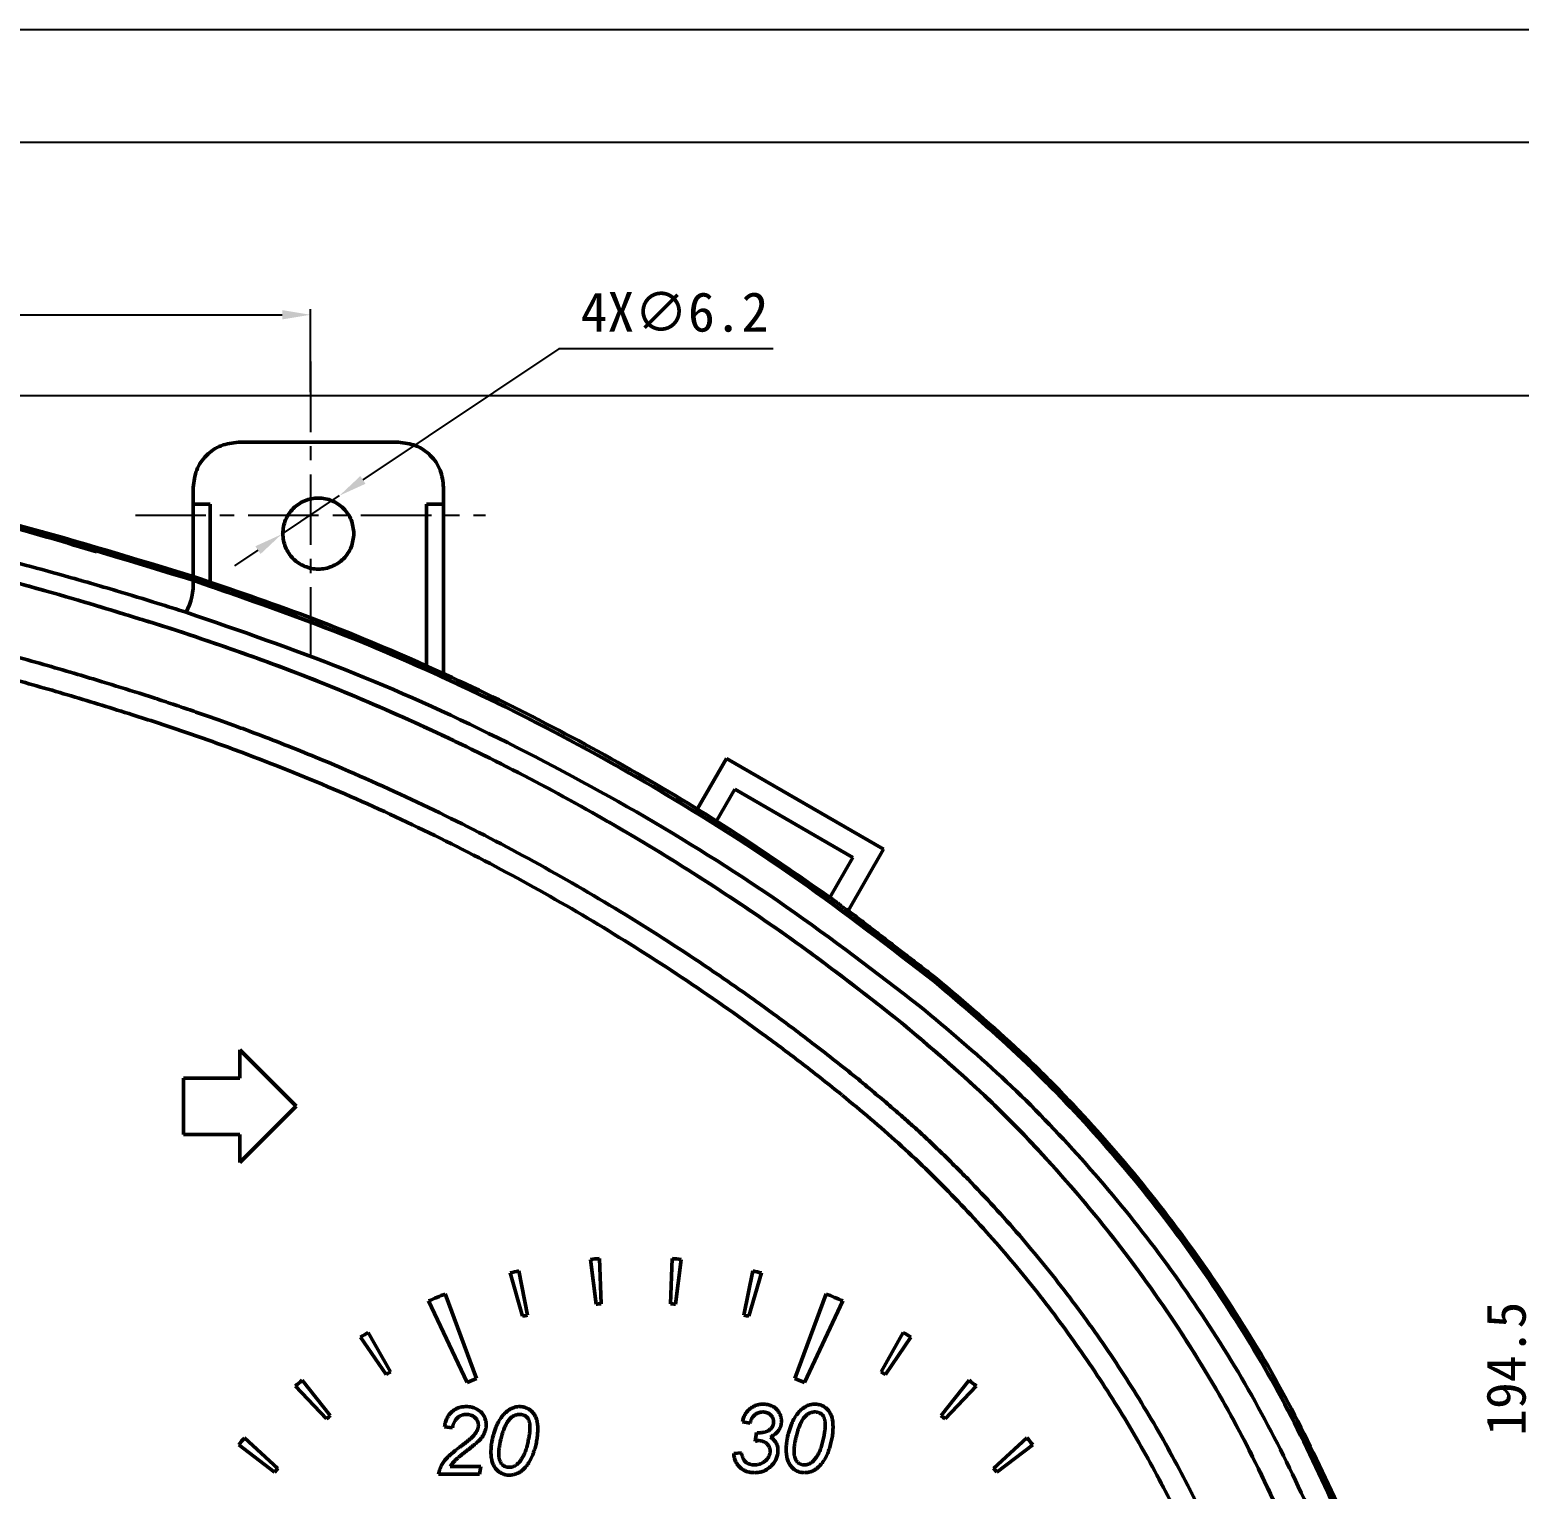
# Model space of a CAD drawing. Extents: x -188 to 653, y 38 to 632.
# Drawn here: x 128.7 to 260.8, y 503 to 632.5 of the extents above; entities that cross this region are included whole.
import ezdxf

# ---------------------------------------------------------------- set-up
doc = ezdxf.new("R2010")
doc.units = 0
doc.header["$LTSCALE"] = 5
doc.linetypes.add('CENTER', pattern=[2, 1.25, -0.25, 0.25, -0.25])
doc.layers.get('Defpoints').update_dxf_attribs({"linetype": 'CONTINUOUS'})
for name, color, linetype in [('1轮廓实线层', 7, 'CONTINUOUS'), ('2细线层', 3, 'CONTINUOUS'), ('3中心线层', 1, 'CENTER')]:
    doc.layers.add(name, color=color, linetype=linetype)
doc.styles.add('PC_TEXTSTYLE', font='SIMKAI.TTF', dxfattribs={"width": 0.8})
doc.dimstyles.new('TH_GBDIM', dxfattribs={"dimtxt": 3.5, "dimasz": 2.5, "dimexe": 2, "dimexo": 0, "dimgap": 1.5, "dimtad": 1, "dimdec": 1, "dimzin": 0, "dimdsep": 46, "dimtxsty": 'PC_TEXTSTYLE', "dimcen": 2.5, "dimadec": 0, "dimazin": 0, "dimtfac": 0.714286, "dimtdec": 4, "dimtmove": 0, "dimatfit": 3, "dimfxl": 0, "dimtolj": 1, "dimtzin": 0, "dimarcsym": 0})

# ---------------------------------------------------------------- blocks, each defined once
blk = doc.blocks.new('*D7')
at = {"layer": '2细线层', "color": 0, "lineweight": -2}
for p, q in [((-58.42, 603.01), (-58.42, 607.67)), ((-55.92, 607.17), (151.08, 607.17)), ((153.58, 600.32), (153.58, 607.67))]:
    blk.add_line(p, q, dxfattribs=at)
at = {"layer": '2细线层', "color": 0, "lineweight": 50}
for points in [[(-55.92, 607.59), (-55.92, 606.76), (-58.42, 607.17)], [(151.08, 607.59), (151.08, 606.76), (153.58, 607.17)]]:
    blk.add_solid(points, dxfattribs=at)
at = {"layer": 'Defpoints', "color": 0, "lineweight": 50}
for p in [(153.58, 607.17), (-58.42, 603.01), (153.58, 600.32)]:
    blk.add_point(p, dxfattribs=at)
at = {"layer": '2细线层', "color": 0, "insert": (47.58, 610.42), "char_height": 3.5, "attachment_point": 5}
blk.add_mtext('\\A1;212', dxfattribs=at)
blk = doc.blocks.new('*D12')
at = {"layer": '2细线层', "color": 0, "lineweight": -2}
for p, q in [((175.63, 604.15), (158.24, 592.52)), ((194.63, 604.15), (175.63, 604.15)), ((151.01, 587.69), (156.16, 591.13)), ((148.93, 586.3), (146.85, 584.91))]:
    blk.add_line(p, q, dxfattribs=at)
at = {"layer": '2细线层', "color": 0, "lineweight": 50}
for points in [[(158.01, 592.87), (158.47, 592.18), (156.16, 591.13)], [(148.7, 586.64), (149.16, 585.95), (151.01, 587.69)]]:
    blk.add_solid(points, dxfattribs=at)
at = {"layer": 'Defpoints', "color": 0, "lineweight": 50}
for p in [(156.16, 591.13), (151.01, 587.69)]:
    blk.add_point(p, dxfattribs=at)
at = {"layer": '2细线层', "color": 0, "insert": (185.88, 607.4), "char_height": 3.5, "attachment_point": 5}
blk.add_mtext('\\A1;4X∅6.2', dxfattribs=at)
blk = doc.blocks.new('*D14')
at = {"layer": '2细线层', "color": 0, "lineweight": -2}
for p, q in [((47.58, 600.01), (263.41, 600.01)), ((262.91, 597.51), (262.91, 408.01)), ((197.58, 405.51), (263.41, 405.51))]:
    blk.add_line(p, q, dxfattribs=at)
at = {"layer": '2细线层', "color": 0, "lineweight": 50}
for points in [[(262.5, 597.51), (263.33, 597.51), (262.91, 600.01)], [(262.5, 408.01), (263.33, 408.01), (262.91, 405.51)]]:
    blk.add_solid(points, dxfattribs=at)
at = {"layer": 'Defpoints', "color": 0, "lineweight": 50}
for p in [(47.58, 600.01), (197.58, 405.51), (262.91, 405.51)]:
    blk.add_point(p, dxfattribs=at)
at = {"layer": '2细线层', "color": 0, "insert": (259.66, 513.68), "char_height": 3.5, "attachment_point": 5, "rotation": 90}
blk.add_mtext('\\A1;194.5', dxfattribs=at)

msp = doc.modelspace()

# ---------------------------------------------------------------- linework, layer by layer
at = {"layer": '1轮廓实线层', "ltscale": 5}
msp.add_line((642.852, 622.453), (-163.148, 622.453), dxfattribs=at)
at = {"layer": '1轮廓实线层', "lineweight": 50}
for p, q in [((147.189, 595.865), (161.389, 595.865)), ((143.189, 590.365), (143.189, 591.865)), ((165.389, 591.865), (165.389, 590.365)), ((144.689, 590.365), (143.189, 590.365)), ((143.189, 583.948), (143.189, 590.365)), ((144.689, 583.425), (144.689, 590.365)), ((163.889, 590.365), (163.889, 575.991)), ((165.389, 590.365), (163.889, 590.365)), ((165.389, 590.365), (165.389, 575.281)), ((143.174, 583.621), (143.275, 583.923)), ((141.737, 579.166), (141.737, 579.166)), ((138.414, 573.595), (139.785, 573.156)), ((139.166, 571.254), (137.812, 571.688)), ((187.86, 563.267), (190.486, 567.814)), ((190.486, 567.814), (204.429, 559.764)), ((191.218, 565.082), (189.571, 562.23)), ((201.697, 559.032), (191.218, 565.082)), ((199.652, 555.491), (201.697, 559.032)), ((204.429, 559.764), (201.268, 554.29)), ((199.653, 555.492), (199.652, 555.491)), ((201.282, 554.314), (201.268, 554.29)), ((205.993, 544.387), (205.993, 544.387)), ((152.331, 536.959), (147.331, 541.96)), ((147.331, 541.96), (147.331, 539.46)), ((147.331, 539.46), (142.331, 539.46)), ((142.331, 539.46), (142.331, 534.46)), ((147.331, 531.96), (152.331, 536.959)), ((142.331, 534.46), (147.331, 534.46)), ((147.331, 534.46), (147.331, 531.96)), ((178.423, 523.383), (178.914, 519.41)), ((179.364, 519.446), (179.221, 523.446)), ((185.658, 523.446), (185.514, 519.446)), ((185.964, 519.41), (186.455, 523.383)), ((171.29, 522.176), (172.403, 518.331)), ((172.841, 518.438), (172.067, 522.365)), ((192.811, 522.365), (192.037, 518.438)), ((192.475, 518.331), (193.589, 522.176)), ((167.484, 512.458), (164.07, 519.696)), ((165.546, 520.315), (168.316, 512.807)), ((196.563, 512.807), (199.333, 520.315)), ((200.808, 519.696), (197.394, 512.458)), ((158.717, 516.904), (160.679, 513.415)), ((204.2, 513.415), (206.161, 516.904)), ((160.296, 513.177), (158.037, 516.481)), ((206.841, 516.481), (204.582, 513.177)), ((152.856, 512.662), (155.345, 509.527)), ((209.533, 509.527), (212.022, 512.662)), ((155.005, 509.231), (152.252, 512.137)), ((212.626, 512.137), (209.874, 509.231)), ((192.592, 508.848), (191.9, 508.98)), ((147.74, 507.546), (150.694, 504.844)), ((166.172, 508.43), (165.48, 508.534)), ((193.035, 507.229), (193.161, 508.013)), ((214.185, 504.844), (217.138, 507.546)), ((150.404, 504.499), (147.226, 506.933)), ((191.131, 506.152), (191.823, 506.229)), ((217.652, 506.933), (214.474, 504.499)), ((165.991, 505.012), (168.711, 505.012)), ((168.711, 505.012), (168.565, 504.32)), ((168.565, 504.32), (164.941, 504.32))]:
    msp.add_line(p, q, dxfattribs=at)
for centre, radius, start, end in [((137.891, 583.278), 5.294, 331.87404, 3.71298), ((182.439, 477.96), 45.6, 94.0474, 95.0526), ((182.439, 477.96), 45.6, 84.9474, 85.9526), ((182.439, 477.96), 45.6, 103.1474, 104.1526), ((182.439, 477.96), 45.6, 75.8474, 76.8526), ((182.439, 477.96), 45.6, 111.74476, 113.75524), ((182.439, 477.96), 41.6, 94.23955, 94.86045), ((182.439, 477.96), 41.6, 85.13955, 85.76045), ((182.439, 477.96), 45.6, 66.24476, 68.25524), ((182.439, 477.96), 41.6, 103.33955, 103.96045), ((182.439, 477.96), 41.6, 76.03955, 76.66045), ((182.439, 477.96), 45.6, 121.3474, 122.3526), ((182.439, 477.96), 45.6, 57.6474, 58.6526), ((182.439, 477.96), 45.6, 130.4474, 131.4526), ((182.439, 477.96), 41.6, 121.53955, 122.16045), ((182.439, 477.96), 37.6, 112.06289, 113.43711), ((182.439, 477.96), 37.6, 66.56289, 67.93711), ((182.439, 477.96), 41.6, 57.83955, 58.46045), ((182.439, 477.96), 45.6, 48.5474, 49.5526), ((182.439, 477.96), 41.6, 130.63955, 131.26045), ((182.439, 477.96), 41.6, 48.73955, 49.36045), ((182.439, 477.96), 45.6, 139.5474, 140.5526), ((182.439, 477.96), 45.6, 39.4474, 40.4526), ((182.439, 477.96), 41.6, 139.73955, 140.36045), ((182.439, 477.96), 41.6, 39.63955, 40.26045)]:
    msp.add_arc(centre, radius, start, end, dxfattribs=at)
for points, knots in [([(-46.396, 583.924), (-41.289, 585.487), (-31.166, 588.584), (-15.642, 592.278), (-0.008, 595.183), (15.86, 597.302), (31.893, 598.547), (48.115, 599.026), (64.373, 598.584), (80.513, 597.359), (96.545, 595.24), (112.343, 592.319), (127.978, 588.603), (138.152, 585.49), (143.275, 583.923)], [0, 0, 0, 0, 0.0838072, 0.1661367, 0.2489902, 0.3312671, 0.4143816, 0.4983057, 0.5822928, 0.665941, 0.7492461, 0.8330356, 0.9159389, 1, 1, 1, 1]), ([(-46.295, 583.622), (-41.203, 585.183), (-31.06, 588.292), (-15.485, 591.969), (0.273, 594.895), (16.24, 596.983), (32.301, 598.239), (48.446, 598.652), (64.594, 598.238), (80.655, 596.981), (96.623, 594.892), (112.377, 591.965), (127.947, 588.289), (138.084, 585.181), (143.173, 583.621)], [0, 0, 0, 0, 0.08370076, 0.16672391, 0.25002064, 0.33336326, 0.41669613, 0.50004505, 0.5833674, 0.66674391, 0.75006508, 0.8333642, 0.91635023, 1, 1, 1, 1]), ([(141.706, 584.091), (140.622, 584.432), (137.966, 585.266), (134.255, 586.365), (130.572, 587.406), (127.431, 588.257), (124.12, 589.117), (120.708, 589.961), (117.21, 590.783), (114.312, 591.429), (111.924, 591.941), (109.978, 592.344), (108.334, 592.674), (106.97, 592.94), (105.733, 593.178), (104.053, 593.492), (102.108, 593.843), (99.995, 594.209), (98.099, 594.525), (96.331, 594.808), (94.64, 595.07), (92.701, 595.358), (90.174, 595.716), (87.53, 596.065), (85.041, 596.371), (82.779, 596.633), (80.168, 596.917), (77.397, 597.191), (74.939, 597.411), (73.168, 597.558), (71.57, 597.682), (69.71, 597.818), (67.239, 597.981), (64.546, 598.134), (61.879, 598.261), (59.382, 598.359), (57.282, 598.425), (55.532, 598.469), (54.203, 598.497), (52.866, 598.519), (51.51, 598.535), (50.142, 598.546), (48.471, 598.551), (46.217, 598.545), (43.097, 598.51), (39.465, 598.428), (35.741, 598.296), (32.417, 598.139), (29.546, 597.975), (27.217, 597.822), (25.344, 597.685), (23.579, 597.548), (21.448, 597.37), (18.932, 597.138), (16.424, 596.885), (14.347, 596.66), (12.525, 596.452), (10.562, 596.216), (8.19, 595.915), (5.536, 595.554), (3.062, 595.195), (0.819, 594.852), (-1.49, 594.483), (-4.628, 593.955), (-7.915, 593.361), (-11.486, 592.673), (-14.674, 592.024), (-17.98, 591.312), (-21.203, 590.582), (-24.311, 589.844), (-27.172, 589.132), (-29.743, 588.469), (-31.97, 587.875), (-34.247, 587.25), (-36.845, 586.516), (-39.689, 585.681), (-42.482, 584.832), (-44.099, 584.322), (-44.828, 584.092)], [0, 0, 0, 0, 0.0181515, 0.0444708, 0.0617385, 0.0791642, 0.0963005, 0.1161789, 0.1350623, 0.15339, 0.1633099, 0.1738158, 0.1849076, 0.1898846, 0.1958358, 0.2048588, 0.2169529, 0.227138, 0.238778, 0.2473684, 0.25544, 0.2658194, 0.2783443, 0.2957571, 0.3079351, 0.3179444, 0.3316958, 0.3493845, 0.361892, 0.3706411, 0.3774302, 0.387174, 0.4000595, 0.4164721, 0.4296847, 0.4421264, 0.4558215, 0.4627872, 0.4696956, 0.4767406, 0.4838559, 0.49104, 0.4982917, 0.5101603, 0.5265406, 0.5474244, 0.5673687, 0.5852308, 0.5998451, 0.6126835, 0.6220311, 0.6294692, 0.6406186, 0.6557752, 0.6693335, 0.6804077, 0.6887457, 0.6982779, 0.7116281, 0.7264948, 0.7405748, 0.7511316, 0.7623609, 0.7775403, 0.801473, 0.8152312, 0.8351632, 0.8530467, 0.8688864, 0.8876321, 0.9038118, 0.9157795, 0.929887, 0.9405039, 0.9534108, 0.9729096, 0.9877946, 1, 1, 1, 1]), ([(-45.682, 580.783), (-44.431, 581.178), (-41.433, 582.124), (-37.181, 583.378), (-32.885, 584.58), (-29.038, 585.605), (-25.067, 586.608), (-21.258, 587.52), (-17.948, 588.267), (-15.03, 588.894), (-12.101, 589.496), (-8.723, 590.154), (-5.263, 590.784), (-2.098, 591.323), (0.614, 591.759), (3.318, 592.172), (6.021, 592.56), (8.717, 592.921), (10.972, 593.203), (12.794, 593.417), (14.078, 593.561), (15.246, 593.687), (16.759, 593.843), (19.036, 594.065), (21.527, 594.285), (23.874, 594.474), (25.924, 594.629), (28.286, 594.789), (30.941, 594.945), (33.314, 595.062), (35.58, 595.159), (37.894, 595.245), (40.617, 595.323), (43.304, 595.376), (45.987, 595.408), (49.214, 595.419), (53.051, 595.39), (57.375, 595.298), (61.502, 595.154), (65.938, 594.947), (70.098, 594.698), (74.691, 594.344), (78.484, 594.007), (81.799, 593.67), (84.559, 593.363), (87.552, 593.001), (90.589, 592.597), (93.238, 592.217), (95.6, 591.862), (98.395, 591.419), (101.937, 590.821), (105.728, 590.13), (109.268, 589.437), (112.354, 588.799), (115.416, 588.135), (118.844, 587.352), (121.918, 586.609), (124.938, 585.85), (128.014, 585.05), (131.991, 583.965), (136.08, 582.785), (139.671, 581.698), (141.722, 581.048), (142.56, 580.782)], [0, 0, 0, 0, 0.0207569, 0.0497439, 0.0700849, 0.091209, 0.1125444, 0.1346407, 0.1528589, 0.1659061, 0.1815619, 0.1998334, 0.219943, 0.2367282, 0.250153, 0.2629769, 0.2795467, 0.2928849, 0.3055242, 0.3150862, 0.3215822, 0.3257136, 0.3334576, 0.3453706, 0.3614875, 0.3725401, 0.3821912, 0.3936159, 0.40953, 0.4237097, 0.4307105, 0.4449136, 0.4598512, 0.4732044, 0.4868405, 0.5017055, 0.5235389, 0.546711, 0.5691657, 0.5879634, 0.6160174, 0.6342492, 0.6599682, 0.6755461, 0.6863434, 0.7034024, 0.7226768, 0.7342675, 0.7452859, 0.7600658, 0.7785945, 0.8015867, 0.8205096, 0.8352196, 0.8510959, 0.8697738, 0.8905438, 0.900873, 0.9188419, 0.9406628, 0.9659475, 0.9860848, 1, 1, 1, 1]), ([(141.737, 579.166), (138.254, 580.252), (131.289, 582.423), (120.645, 585.215), (109.861, 587.658), (98.871, 589.72), (87.704, 591.391), (76.368, 592.655), (64.957, 593.494), (53.215, 593.912), (41.204, 593.868), (28.907, 593.326), (16.629, 592.284), (4.267, 590.725), (-8.109, 588.645), (-20.493, 586.02), (-32.773, 582.913), (-40.83, 580.416), (-44.858, 579.167)], [0, 0, 0, 0, 0.0581906, 0.1163787, 0.1749454, 0.2335114, 0.2933069, 0.3531088, 0.4133457, 0.4735815, 0.5379425, 0.6022902, 0.6672189, 0.7321501, 0.7988061, 0.8654671, 0.9327317, 1, 1, 1, 1]), ([(-44.858, 579.167), (-41.387, 580.249), (-34.446, 582.414), (-23.837, 585.199), (-13.09, 587.635), (-2.138, 589.695), (8.99, 591.367), (20.286, 592.634), (31.657, 593.479), (42.968, 593.893), (54.158, 593.885), (65.239, 593.474), (76.308, 592.657), (87.436, 591.425), (98.58, 589.769), (109.733, 587.687), (120.799, 585.182), (131.492, 582.365), (138.413, 580.204), (141.737, 579.166)], [0, 0, 0, 0, 0.0579994, 0.1159966, 0.1743695, 0.232742, 0.2923321, 0.3519283, 0.4119546, 0.471978, 0.5299853, 0.5879851, 0.6464185, 0.7048586, 0.7645325, 0.8242075, 0.8843284, 0.9444493, 1, 1, 1, 1]), ([(134.6, 586.147), (131.933, 586.951), (126.103, 588.711), (120.12, 590.032), (116.875, 590.749)], [0, 0, 0, 0, 0.4575583, 1, 1, 1, 1]), ([(-41.505, 573.606), (-40.404, 573.947), (-38.582, 574.512), (-35.861, 575.341), (-33.305, 576.083), (-29.611, 577.116), (-24.992, 578.34), (-17.611, 580.152), (-8.317, 582.142), (2.181, 583.974), (11.986, 585.34), (21.049, 586.314), (30.165, 587.008), (39.335, 587.424), (53.095, 587.627), (71.368, 586.938), (89.016, 584.895), (101.495, 582.794), (108.964, 581.343), (115.739, 579.844), (121.892, 578.334), (126.519, 577.107), (130.217, 576.072), (132.771, 575.33), (135.491, 574.502), (137.312, 573.937), (138.415, 573.596)], [0, 0, 0, 0, 0.01891181, 0.03131742, 0.0466836, 0.06260198, 0.09428082, 0.12511863, 0.18734682, 0.25025063, 0.29999024, 0.34983574, 0.39983527, 0.45003653, 0.50048667, 0.62569638, 0.74987996, 0.79178591, 0.83340367, 0.8747605, 0.90566877, 0.93740379, 0.95332485, 0.96870357, 0.98105895, 1, 1, 1, 1]), ([(137.812, 571.688), (135.999, 572.252), (134.186, 572.816), (130.549, 573.899), (128.726, 574.417), (123.243, 575.923), (119.574, 576.863), (108.515, 579.462), (101.075, 580.901), (91.696, 582.357), (89.816, 582.631), (86.054, 583.141), (84.172, 583.377), (78.521, 584.024), (74.75, 584.379), (67.198, 584.946), (63.418, 585.156), (55.849, 585.441), (52.061, 585.516), (44.474, 585.511), (40.672, 585.432), (33.099, 585.139), (29.323, 584.924), (21.796, 584.35), (18.044, 583.993), (10.565, 583.128), (6.838, 582.616), (-4.308, 580.879), (-11.694, 579.45), (-22.7, 576.863), (-26.356, 575.926), (-31.825, 574.424), (-33.645, 573.907), (-37.277, 572.826), (-39.09, 572.262), (-40.902, 571.698)], [0, 0, 0, 0, 0.03125, 0.03125, 0.0625, 0.0625, 0.125, 0.125, 0.25, 0.25, 0.28125, 0.28125, 0.3125, 0.3125, 0.375, 0.375, 0.4375, 0.4375, 0.5, 0.5, 0.5625, 0.5625, 0.625, 0.625, 0.6875, 0.6875, 0.75, 0.75, 0.875, 0.875, 0.9375, 0.9375, 0.96875, 0.96875, 1, 1, 1, 1]), ([(143.174, 583.621), (142.929, 583.7), (142.44, 583.858), (141.951, 584.013), (141.706, 584.091)], [0, 0, 0, 0, 0.500104, 1, 1, 1, 1]), ([(143.173, 583.621), (147.155, 582.257), (155.131, 579.522), (166.683, 574.523), (177.89, 568.901), (188.679, 562.605), (199.091, 555.716), (205.66, 550.601), (208.942, 548.044)], [0, 0, 0, 0, 0.1665588, 0.3336817, 0.5004121, 0.6668843, 0.8335344, 1, 1, 1, 1]), ([(208.929, 548.027), (204.972, 551.088), (197.059, 557.209), (184.389, 565.257), (171.195, 572.408), (157.478, 578.657), (147.943, 581.966), (143.174, 583.621)], [0, 0, 0, 0, 0.2001519, 0.4002741, 0.6003955, 0.8001102, 1, 1, 1, 1]), ([(143.275, 583.923), (146.625, 582.784), (153.358, 580.496), (163.16, 576.43), (172.731, 571.909), (181.999, 566.915), (191.013, 561.49), (196.772, 557.492), (199.653, 555.492)], [0, 0, 0, 0, 0.1662046, 0.3339853, 0.5003799, 0.6669225, 0.8333905, 1, 1, 1, 1]), ([(142.56, 580.782), (147.283, 579.16), (156.727, 575.915), (170.312, 569.775), (183.378, 562.75), (195.922, 554.842), (203.758, 548.825), (207.676, 545.816)], [0, 0, 0, 0, 0.2000284, 0.3999052, 0.6000499, 0.8000399, 1, 1, 1, 1]), ([(205.993, 544.387), (203.642, 546.236), (198.939, 549.935), (190.304, 555.97), (180.029, 562.364), (169.227, 568.093), (159.398, 572.595), (150.695, 576.133), (144.725, 578.154), (141.737, 579.166)], [0, 0, 0, 0, 0.122479, 0.2449582, 0.4315372, 0.6181103, 0.7447284, 0.8722115, 1, 1, 1, 1]), ([(141.737, 579.166), (144.599, 578.199), (150.323, 576.265), (158.725, 572.879), (166.978, 569.144), (175.122, 564.994), (183.123, 560.45), (190.98, 555.483), (198.639, 550.165), (203.542, 546.313), (205.993, 544.387)], [0, 0, 0, 0, 0.1223523, 0.2447061, 0.368127, 0.4915492, 0.6181385, 0.7447285, 0.8723644, 1, 1, 1, 1]), ([(139.785, 573.157), (140.313, 572.982), (141.345, 572.64), (142.854, 572.129), (144.29, 571.635), (145.653, 571.155), (146.942, 570.691), (148.704, 570.041), (150.953, 569.179), (153.704, 568.076), (158.27, 566.16), (164.565, 563.293), (172.469, 559.254), (180.176, 554.851), (186.425, 550.898), (191.331, 547.554), (194.881, 545.01), (198.44, 542.33), (200.764, 540.489), (201.987, 539.52)], [0, 0, 0, 0, 0.0234551, 0.045863, 0.0672247, 0.0875407, 0.1068122, 0.1250401, 0.1667567, 0.2084358, 0.2500878, 0.3756475, 0.5001554, 0.6244538, 0.7499506, 0.8120303, 0.8749244, 0.9341803, 1, 1, 1, 1]), ([(200.723, 537.971), (200.15, 538.43), (199.577, 538.888), (198.426, 539.798), (197.847, 540.249), (196.103, 541.591), (194.931, 542.473), (191.385, 545.076), (188.981, 546.758), (184.093, 550.01), (181.611, 551.58), (176.584, 554.602), (174.036, 556.056), (168.873, 558.846), (166.257, 560.184), (160.979, 562.734), (158.314, 563.947), (152.932, 566.247), (150.214, 567.333), (146.101, 568.875), (144.724, 569.374), (141.953, 570.333), (140.559, 570.794), (139.166, 571.254)], [0, 0, 0, 0, 0.03125, 0.03125, 0.0625, 0.0625, 0.125, 0.125, 0.25, 0.25, 0.375, 0.375, 0.5, 0.5, 0.625, 0.625, 0.75, 0.75, 0.875, 0.875, 0.9375, 0.9375, 1, 1, 1, 1]), ([(244.341, 501.611), (242.945, 504.61), (240.155, 510.605), (235.093, 519.093), (229.443, 527.149), (223.175, 534.681), (216.383, 541.718), (211.415, 545.923), (208.929, 548.027)], [0, 0, 0, 0, 0.1669032, 0.3337319, 0.5006249, 0.6672199, 0.8334866, 1, 1, 1, 1]), ([(208.942, 548.044), (211.434, 545.936), (216.417, 541.721), (223.229, 534.662), (229.508, 527.118), (235.155, 519.062), (240.203, 510.594), (242.987, 504.616), (244.378, 501.627)], [0, 0, 0, 0, 0.1668785, 0.3337271, 0.5008149, 0.6674036, 0.8337002, 1, 1, 1, 1]), ([(223.131, 534.591), (223.117, 534.607), (221.027, 537.126), (216.356, 541.709), (211.417, 545.93), (208.943, 548.044)], [0, 0, 0, 0, 0.0032741, 0.5007471, 1, 1, 1, 1]), ([(209.135, 548.276), (211.633, 546.162), (216.627, 541.934), (223.455, 534.858), (229.748, 527.292), (235.404, 519.222), (240.462, 510.736), (243.249, 504.745), (244.646, 501.742)], [0, 0, 0, 0, 0.16685303, 0.33370951, 0.50081571, 0.66747621, 0.8333113, 1, 1, 1, 1]), ([(207.676, 545.816), (210.121, 543.762), (215.005, 539.658), (221.683, 532.787), (227.847, 525.431), (233.402, 517.564), (238.38, 509.274), (241.129, 503.416), (242.502, 500.488)], [0, 0, 0, 0, 0.16674998, 0.33315407, 0.49975709, 0.66659761, 0.83333438, 1, 1, 1, 1]), ([(205.993, 544.387), (208.491, 542.268), (213.504, 538.016), (220.377, 530.811), (226.746, 522.993), (232.1, 515.076), (236.567, 507.309), (238.898, 502.266), (240.066, 499.737)], [0, 0, 0, 0, 0.1741088, 0.3493704, 0.5283058, 0.7085494, 0.8539028, 1, 1, 1, 1]), ([(240.066, 499.738), (238.664, 502.741), (235.85, 508.769), (230.666, 517.351), (224.775, 525.571), (218.563, 532.785), (212.294, 539.084), (208.097, 542.616), (205.993, 544.387)], [0, 0, 0, 0, 0.1738467, 0.3489845, 0.5280581, 0.7084457, 0.853888, 1, 1, 1, 1]), ([(201.988, 539.521), (202.518, 539.079), (203.512, 538.251), (204.892, 537.08), (206.065, 536.069), (207.175, 535.083), (208.293, 534.05), (209.494, 532.906), (210.706, 531.713), (213.089, 529.299), (216.51, 525.569), (220.737, 520.366), (224.642, 514.915), (227.624, 510.19), (229.848, 506.294), (231.391, 503.389), (232.874, 500.37), (233.798, 498.329), (234.288, 497.246)], [0, 0, 0, 0, 0.0385563, 0.0722492, 0.1010813, 0.1250562, 0.1551939, 0.1860811, 0.2177258, 0.2501357, 0.3755673, 0.5002596, 0.6243195, 0.7499133, 0.8121563, 0.8748671, 0.9336142, 1, 1, 1, 1]), ([(232.453, 496.449), (232.004, 497.455), (231.555, 498.46), (230.613, 500.449), (230.125, 501.434), (228.623, 504.37), (227.563, 506.296), (225.327, 510.088), (224.151, 511.954), (221.694, 515.602), (220.412, 517.387), (217.741, 520.882), (216.35, 522.595), (213.474, 525.923), (211.989, 527.539), (208.93, 530.681), (207.36, 532.211), (204.115, 535.149), (202.433, 536.549), (200.751, 537.948)], [0, 0, 0, 0, 0.0625, 0.0625, 0.125, 0.125, 0.25, 0.25, 0.375, 0.375, 0.5, 0.5, 0.625, 0.625, 0.75, 0.75, 0.875, 0.875, 0.99932544, 0.99932544, 0.99932544, 0.99932544]), ([(165.48, 508.534), (165.49, 508.601), (165.51, 508.734), (165.556, 508.925), (165.615, 509.106), (165.687, 509.275), (165.772, 509.434), (165.869, 509.582), (165.98, 509.718), (166.102, 509.843), (166.236, 509.955), (166.378, 510.053), (166.529, 510.136), (166.687, 510.204), (166.853, 510.256), (167.027, 510.293), (167.209, 510.316), (167.333, 510.319), (167.396, 510.32)], [0, 0, 0, 0, 0.0708343, 0.138824, 0.2040573, 0.2677872, 0.32956, 0.3908111, 0.4514136, 0.5119974, 0.5722234, 0.6317488, 0.6911302, 0.7503819, 0.8101002, 0.8713612, 0.9346567, 1, 1, 1, 1]), ([(167.396, 510.32), (167.48, 510.318), (167.646, 510.313), (167.887, 510.271), (168.117, 510.203), (168.332, 510.109), (168.529, 509.991), (168.703, 509.85), (168.849, 509.686), (168.965, 509.502), (169.058, 509.307), (169.123, 509.105), (169.164, 508.901), (169.17, 508.764), (169.172, 508.695)], [0, 0, 0, 0, 0.093775, 0.1842419, 0.2721456, 0.3598047, 0.4452303, 0.5269961, 0.6075429, 0.6885672, 0.7689571, 0.8468007, 0.9235873, 1, 1, 1, 1]), ([(169.595, 506.297), (169.598, 506.423), (169.604, 506.678), (169.648, 507.061), (169.718, 507.447), (169.802, 507.766), (169.878, 508.018), (169.939, 508.198), (169.998, 508.37), (170.062, 508.53), (170.126, 508.681), (170.191, 508.822), (170.259, 508.954), (170.349, 509.113), (170.465, 509.294), (170.607, 509.491), (170.754, 509.661), (170.903, 509.807), (171.052, 509.931), (171.2, 510.037), (171.346, 510.126), (171.493, 510.198), (171.644, 510.253), (171.802, 510.291), (171.967, 510.317), (172.08, 510.319), (172.137, 510.32)], [0, 0, 0, 0, 0.0727959, 0.1466753, 0.2218187, 0.2988325, 0.3369662, 0.3734795, 0.4082451, 0.4415224, 0.4728763, 0.5029407, 0.5312399, 0.5580218, 0.6083758, 0.6549815, 0.6980394, 0.7377225, 0.7749482, 0.8098738, 0.8425078, 0.8735952, 0.9040579, 0.934975, 0.9669479, 1, 1, 1, 1]), ([(172.137, 510.32), (172.193, 510.318), (172.304, 510.315), (172.467, 510.292), (172.622, 510.251), (172.771, 510.197), (172.911, 510.123), (173.045, 510.037), (173.171, 509.932), (173.29, 509.814), (173.399, 509.68), (173.493, 509.531), (173.573, 509.368), (173.637, 509.191), (173.688, 509), (173.723, 508.795), (173.745, 508.576), (173.748, 508.425), (173.749, 508.348)], [0, 0, 0, 0, 0.0587448, 0.1158785, 0.1712751, 0.2263091, 0.2810407, 0.336488, 0.3933676, 0.4520421, 0.5119299, 0.5729679, 0.6359433, 0.7015735, 0.7700881, 0.8424329, 0.919078, 1, 1, 1, 1]), ([(191.9, 508.98), (191.916, 509.041), (191.946, 509.159), (192.005, 509.33), (192.074, 509.49), (192.153, 509.639), (192.243, 509.778), (192.342, 509.907), (192.453, 510.024), (192.571, 510.131), (192.699, 510.226), (192.833, 510.309), (192.972, 510.38), (193.118, 510.437), (193.269, 510.481), (193.426, 510.514), (193.588, 510.534), (193.699, 510.536), (193.755, 510.537)], [0, 0, 0, 0, 0.07102771, 0.13964102, 0.20531487, 0.26947662, 0.33193966, 0.3937935, 0.45454467, 0.51535076, 0.57573507, 0.63543311, 0.69487723, 0.75374295, 0.81372514, 0.87437147, 0.93601244, 1, 1, 1, 1]), ([(193.755, 510.537), (193.813, 510.535), (193.928, 510.533), (194.095, 510.512), (194.254, 510.479), (194.404, 510.43), (194.546, 510.368), (194.679, 510.291), (194.804, 510.202), (194.918, 510.099), (195.022, 509.987), (195.114, 509.867), (195.189, 509.74), (195.254, 509.609), (195.302, 509.469), (195.337, 509.324), (195.357, 509.172), (195.36, 509.069), (195.362, 509.016)], [0, 0, 0, 0, 0.07089124, 0.1383476, 0.20381189, 0.26702264, 0.32958215, 0.3910811, 0.45261066, 0.51514006, 0.57727865, 0.63753461, 0.69694084, 0.75574177, 0.81481227, 0.8751775, 0.93637912, 1, 1, 1, 1]), ([(195.785, 506.514), (195.788, 506.64), (195.794, 506.895), (195.837, 507.278), (195.908, 507.664), (195.992, 507.983), (196.068, 508.235), (196.129, 508.415), (196.187, 508.587), (196.252, 508.747), (196.315, 508.898), (196.381, 509.039), (196.448, 509.171), (196.538, 509.33), (196.654, 509.511), (196.796, 509.708), (196.943, 509.878), (197.092, 510.024), (197.242, 510.148), (197.389, 510.254), (197.536, 510.343), (197.683, 510.415), (197.834, 510.47), (197.992, 510.508), (198.156, 510.534), (198.269, 510.536), (198.327, 510.537)], [0, 0, 0, 0, 0.0727959, 0.1466753, 0.2218187, 0.2988325, 0.3369662, 0.3734795, 0.4082451, 0.4415224, 0.4728763, 0.5029407, 0.5312399, 0.5580218, 0.6083758, 0.6549815, 0.6980394, 0.7377225, 0.7749482, 0.8098738, 0.8425078, 0.8735952, 0.9040579, 0.934975, 0.9669479, 1, 1, 1, 1]), ([(198.327, 510.537), (198.383, 510.535), (198.494, 510.531), (198.656, 510.509), (198.812, 510.468), (198.96, 510.414), (199.1, 510.34), (199.235, 510.254), (199.361, 510.149), (199.48, 510.031), (199.589, 509.897), (199.683, 509.748), (199.762, 509.585), (199.827, 509.408), (199.877, 509.217), (199.913, 509.011), (199.935, 508.793), (199.937, 508.642), (199.939, 508.564)], [0, 0, 0, 0, 0.05874483, 0.11587854, 0.17127515, 0.22630914, 0.28104073, 0.33648804, 0.39336758, 0.45204211, 0.51192985, 0.57296788, 0.63594329, 0.70157353, 0.77008805, 0.8424329, 0.91907802, 1, 1, 1, 1]), ([(167.418, 509.628), (167.382, 509.627), (167.31, 509.625), (167.205, 509.611), (167.102, 509.59), (167.003, 509.558), (166.908, 509.517), (166.816, 509.469), (166.727, 509.411), (166.643, 509.343), (166.562, 509.267), (166.488, 509.18), (166.421, 509.081), (166.358, 508.972), (166.303, 508.852), (166.252, 508.721), (166.208, 508.58), (166.184, 508.481), (166.172, 508.43)], [0, 0, 0, 0, 0.0580017, 0.1138414, 0.1691668, 0.2239435, 0.2787091, 0.3333969, 0.3895624, 0.4466445, 0.5047439, 0.5657307, 0.6284352, 0.6951742, 0.7646868, 0.8384748, 0.9172204, 1, 1, 1, 1]), ([(168.48, 508.665), (168.479, 508.698), (168.477, 508.763), (168.462, 508.858), (168.438, 508.95), (168.405, 509.038), (168.361, 509.122), (168.307, 509.201), (168.244, 509.277), (168.173, 509.349), (168.095, 509.414), (168.011, 509.472), (167.923, 509.519), (167.831, 509.56), (167.734, 509.59), (167.633, 509.611), (167.527, 509.625), (167.455, 509.627), (167.418, 509.628)], [0, 0, 0, 0, 0.06184569, 0.12204063, 0.18124219, 0.24014102, 0.29876946, 0.3585244, 0.42006193, 0.48398326, 0.54870305, 0.61159512, 0.67430194, 0.73671849, 0.79985822, 0.86457362, 0.93138168, 1, 1, 1, 1]), ([(168.384, 508.224), (168.398, 508.258), (168.428, 508.326), (168.458, 508.436), (168.476, 508.549), (168.479, 508.626), (168.48, 508.665)], [0, 0, 0, 0, 0.24526, 0.491995, 0.7434359, 1, 1, 1, 1]), ([(169.172, 508.695), (169.17, 508.645), (169.167, 508.544), (169.148, 508.394), (169.114, 508.246), (169.068, 508.099), (169.007, 507.954), (168.934, 507.809), (168.847, 507.667), (168.781, 507.575), (168.747, 507.529)], [0, 0, 0, 0, 0.1190308, 0.2388948, 0.3588795, 0.4795109, 0.6040391, 0.7320777, 0.863557, 1, 1, 1, 1]), ([(171.086, 508.991), (171.057, 508.947), (170.999, 508.858), (170.92, 508.71), (170.842, 508.549), (170.768, 508.371), (170.696, 508.179), (170.628, 507.971), (170.56, 507.749), (170.52, 507.594), (170.499, 507.515)], [0, 0, 0, 0, 0.0971778, 0.201004, 0.3138724, 0.4340528, 0.5627757, 0.6992716, 0.8455968, 1, 1, 1, 1]), ([(172.142, 509.628), (172.093, 509.626), (171.995, 509.623), (171.852, 509.594), (171.713, 509.55), (171.579, 509.485), (171.447, 509.4), (171.322, 509.287), (171.199, 509.15), (171.124, 509.046), (171.086, 508.991)], [0, 0, 0, 0, 0.113865, 0.2267997, 0.3384782, 0.4530918, 0.5722331, 0.701614, 0.843457, 1, 1, 1, 1]), ([(173.057, 508.47), (173.056, 508.519), (173.055, 508.615), (173.043, 508.753), (173.022, 508.88), (172.997, 508.997), (172.96, 509.102), (172.918, 509.198), (172.866, 509.283), (172.806, 509.356), (172.741, 509.421), (172.67, 509.476), (172.594, 509.524), (172.514, 509.562), (172.428, 509.59), (172.337, 509.613), (172.241, 509.624), (172.175, 509.626), (172.142, 509.628)], [0, 0, 0, 0, 0.0880526, 0.1706643, 0.2467873, 0.3179696, 0.3838299, 0.4459608, 0.504754, 0.5607497, 0.6148994, 0.6684402, 0.7208597, 0.7739973, 0.8276338, 0.8828326, 0.9405311, 1, 1, 1, 1]), ([(193.708, 509.845), (193.643, 509.841), (193.516, 509.834), (193.33, 509.785), (193.156, 509.701), (193.021, 509.606), (192.921, 509.517), (192.853, 509.441), (192.791, 509.359), (192.737, 509.27), (192.69, 509.174), (192.649, 509.072), (192.617, 508.962), (192.601, 508.887), (192.592, 508.848)], [0, 0, 0, 0, 0.118515, 0.2344943, 0.3513367, 0.4737501, 0.5364411, 0.59809, 0.6608114, 0.7247196, 0.7897302, 0.8572832, 0.9273254, 1, 1, 1, 1]), ([(193.364, 507.998), (193.415, 507.999), (193.514, 508.001), (193.657, 508.015), (193.792, 508.036), (193.919, 508.065), (194.035, 508.106), (194.143, 508.154), (194.242, 508.21), (194.331, 508.275), (194.41, 508.347), (194.479, 508.423), (194.538, 508.503), (194.587, 508.587), (194.623, 508.675), (194.649, 508.767), (194.667, 508.863), (194.669, 508.929), (194.669, 508.962)], [0, 0, 0, 0, 0.0840619, 0.1631251, 0.2381724, 0.3095798, 0.3767387, 0.4412924, 0.503821, 0.5644266, 0.6234368, 0.6796436, 0.7340258, 0.7873638, 0.8389667, 0.8919466, 0.9450254, 1, 1, 1, 1]), ([(194.669, 508.962), (194.668, 508.993), (194.666, 509.053), (194.655, 509.141), (194.631, 509.225), (194.602, 509.307), (194.56, 509.383), (194.515, 509.457), (194.455, 509.525), (194.391, 509.591), (194.32, 509.65), (194.245, 509.703), (194.164, 509.745), (194.081, 509.783), (193.993, 509.809), (193.901, 509.831), (193.806, 509.843), (193.741, 509.844), (193.708, 509.845)], [0, 0, 0, 0, 0.062901, 0.123799, 0.1837474, 0.2428523, 0.3016327, 0.3614727, 0.4230623, 0.4867672, 0.551319, 0.6136801, 0.676543, 0.7387286, 0.801987, 0.865547, 0.9321816, 1, 1, 1, 1]), ([(195.362, 509.016), (195.361, 508.978), (195.36, 508.902), (195.347, 508.791), (195.327, 508.683), (195.299, 508.578), (195.263, 508.478), (195.22, 508.381), (195.168, 508.287), (195.087, 508.168), (194.967, 508.026), (194.792, 507.874), (194.589, 507.736), (194.438, 507.66), (194.36, 507.621)], [0, 0, 0, 0, 0.0632776, 0.1242461, 0.1845885, 0.2432383, 0.3020027, 0.3597989, 0.4184784, 0.4773166, 0.5974407, 0.7230061, 0.8567645, 1, 1, 1, 1]), ([(197.275, 509.207), (197.247, 509.164), (197.188, 509.075), (197.11, 508.927), (197.032, 508.766), (196.957, 508.588), (196.885, 508.396), (196.817, 508.188), (196.75, 507.966), (196.709, 507.811), (196.689, 507.732)], [0, 0, 0, 0, 0.0971778, 0.201004, 0.3138724, 0.4340528, 0.5627757, 0.6992716, 0.8455968, 1, 1, 1, 1]), ([(198.332, 509.845), (198.283, 509.843), (198.185, 509.84), (198.042, 509.811), (197.902, 509.767), (197.768, 509.702), (197.637, 509.617), (197.512, 509.504), (197.388, 509.367), (197.314, 509.262), (197.275, 509.207)], [0, 0, 0, 0, 0.113865, 0.2267997, 0.3384782, 0.4530918, 0.5722331, 0.701614, 0.843457, 1, 1, 1, 1]), ([(198.211, 505.521), (198.254, 505.567), (198.34, 505.659), (198.456, 505.813), (198.567, 505.98), (198.666, 506.164), (198.76, 506.363), (198.844, 506.577), (198.921, 506.805), (198.988, 507.045), (199.048, 507.286), (199.101, 507.52), (199.146, 507.743), (199.181, 507.954), (199.211, 508.153), (199.231, 508.341), (199.244, 508.518), (199.246, 508.632), (199.246, 508.687)], [0, 0, 0, 0, 0.0548828, 0.1114485, 0.1702557, 0.2320375, 0.2961677, 0.3640007, 0.4349669, 0.5092598, 0.583691, 0.6544494, 0.7212297, 0.784426, 0.8434448, 0.8993421, 0.9514952, 1, 1, 1, 1]), ([(199.246, 508.687), (199.246, 508.736), (199.245, 508.832), (199.233, 508.97), (199.211, 509.097), (199.187, 509.214), (199.15, 509.319), (199.107, 509.415), (199.055, 509.499), (198.996, 509.573), (198.93, 509.638), (198.859, 509.693), (198.784, 509.74), (198.703, 509.779), (198.617, 509.807), (198.526, 509.83), (198.43, 509.841), (198.365, 509.843), (198.332, 509.845)], [0, 0, 0, 0, 0.0880526, 0.1706643, 0.2467873, 0.3179696, 0.3838299, 0.4459608, 0.504754, 0.5607497, 0.6148994, 0.6684402, 0.7208597, 0.7739973, 0.8276338, 0.8828326, 0.9405311, 1, 1, 1, 1]), ([(167.124, 506.952), (167.171, 506.988), (167.263, 507.057), (167.392, 507.16), (167.511, 507.253), (167.617, 507.34), (167.712, 507.419), (167.796, 507.491), (167.868, 507.555), (167.911, 507.596), (167.93, 507.616)], [0, 0, 0, 0, 0.1707104, 0.3288048, 0.473784, 0.6045749, 0.722989, 0.8290416, 0.9202715, 1, 1, 1, 1]), ([(168.747, 507.529), (168.734, 507.514), (168.708, 507.482), (168.663, 507.433), (168.611, 507.378), (168.55, 507.319), (168.481, 507.255), (168.406, 507.185), (168.321, 507.111), (168.229, 507.031), (168.129, 506.946), (168.021, 506.856), (167.905, 506.761), (167.781, 506.662), (167.65, 506.556), (167.509, 506.446), (167.362, 506.331), (167.261, 506.253), (167.209, 506.213)], [0, 0, 0, 0, 0.0286283, 0.0613826, 0.0982972, 0.1406562, 0.1868181, 0.2376058, 0.293065, 0.3536005, 0.4179962, 0.4874786, 0.5612148, 0.6396683, 0.7232157, 0.8106573, 0.9031959, 1, 1, 1, 1]), ([(167.93, 507.616), (167.98, 507.666), (168.076, 507.763), (168.198, 507.918), (168.305, 508.068), (168.358, 508.173), (168.384, 508.224)], [0, 0, 0, 0, 0.2778285, 0.5369757, 0.7762979, 1, 1, 1, 1]), ([(170.499, 507.515), (170.482, 507.447), (170.45, 507.314), (170.406, 507.12), (170.371, 506.935), (170.34, 506.761), (170.317, 506.597), (170.3, 506.443), (170.29, 506.299), (170.288, 506.207), (170.287, 506.162)], [0, 0, 0, 0, 0.1532287, 0.2986395, 0.4352543, 0.5641812, 0.6853726, 0.7981979, 0.9027038, 1, 1, 1, 1]), ([(172.022, 505.304), (172.064, 505.35), (172.151, 505.442), (172.266, 505.596), (172.377, 505.764), (172.477, 505.948), (172.57, 506.146), (172.655, 506.36), (172.732, 506.588), (172.798, 506.828), (172.858, 507.069), (172.911, 507.303), (172.956, 507.526), (172.992, 507.737), (173.022, 507.936), (173.042, 508.124), (173.055, 508.301), (173.056, 508.415), (173.057, 508.47)], [0, 0, 0, 0, 0.0548828, 0.1114485, 0.1702557, 0.2320375, 0.2961677, 0.3640007, 0.4349669, 0.5092598, 0.583691, 0.6544494, 0.7212297, 0.784426, 0.8434448, 0.8993421, 0.9514952, 1, 1, 1, 1]), ([(173.749, 508.348), (173.748, 508.265), (173.747, 508.101), (173.73, 507.856), (173.706, 507.61), (173.671, 507.365), (173.626, 507.121), (173.57, 506.878), (173.506, 506.635), (173.455, 506.475), (173.429, 506.394)], [0, 0, 0, 0, 0.1239942, 0.2476104, 0.3715677, 0.4961739, 0.6210674, 0.7463511, 0.8727971, 1, 1, 1, 1]), ([(193.161, 508.013), (193.195, 508.009), (193.263, 508), (193.331, 507.999), (193.364, 507.998)], [0, 0, 0, 0, 0.5100737, 1, 1, 1, 1]), ([(194.36, 507.621), (194.416, 507.586), (194.523, 507.518), (194.665, 507.396), (194.786, 507.264), (194.884, 507.121), (194.961, 506.967), (195.015, 506.802), (195.048, 506.627), (195.052, 506.506), (195.054, 506.444)], [0, 0, 0, 0, 0.1370821, 0.2660177, 0.3893706, 0.5092702, 0.6280318, 0.7480367, 0.8707708, 1, 1, 1, 1]), ([(196.689, 507.732), (196.672, 507.663), (196.639, 507.531), (196.596, 507.337), (196.56, 507.152), (196.529, 506.978), (196.507, 506.814), (196.489, 506.66), (196.48, 506.516), (196.478, 506.424), (196.477, 506.379)], [0, 0, 0, 0, 0.1532287, 0.2986395, 0.4352543, 0.5641812, 0.6853726, 0.7981979, 0.9027038, 1, 1, 1, 1]), ([(199.939, 508.564), (199.938, 508.482), (199.936, 508.318), (199.919, 508.073), (199.896, 507.827), (199.861, 507.582), (199.815, 507.338), (199.759, 507.095), (199.695, 506.852), (199.644, 506.692), (199.619, 506.611)], [0, 0, 0, 0, 0.1239942, 0.2476104, 0.3715677, 0.4961739, 0.6210674, 0.7463511, 0.8727971, 1, 1, 1, 1]), ([(164.941, 504.32), (164.961, 504.405), (165, 504.57), (165.077, 504.802), (165.161, 505.015), (165.26, 505.209), (165.374, 505.388), (165.502, 505.561), (165.648, 505.729), (165.785, 505.865), (165.911, 505.98), (166.026, 506.08), (166.161, 506.193), (166.315, 506.321), (166.489, 506.459), (166.683, 506.613), (166.897, 506.778), (167.046, 506.892), (167.124, 506.952)], [0, 0, 0, 0, 0.0747284, 0.1441554, 0.2090546, 0.2697719, 0.3292566, 0.3901279, 0.4534067, 0.5186948, 0.555247, 0.598869, 0.6488712, 0.7057037, 0.7692039, 0.8393282, 0.9163492, 1, 1, 1, 1]), ([(167.209, 506.213), (167.165, 506.179), (167.079, 506.112), (166.956, 506.013), (166.841, 505.919), (166.732, 505.832), (166.636, 505.746), (166.547, 505.667), (166.466, 505.593), (166.373, 505.501), (166.269, 505.392), (166.16, 505.263), (166.066, 505.139), (166.015, 505.053), (165.991, 505.012)], [0, 0, 0, 0, 0.0975039, 0.18944, 0.2758164, 0.3561981, 0.431415, 0.5006571, 0.5644027, 0.6221771, 0.7288749, 0.8265113, 0.9168745, 1, 1, 1, 1]), ([(171.202, 504.243), (171.147, 504.245), (171.038, 504.248), (170.878, 504.272), (170.724, 504.313), (170.577, 504.371), (170.437, 504.446), (170.303, 504.537), (170.177, 504.645), (170.057, 504.767), (169.947, 504.906), (169.854, 505.062), (169.772, 505.231), (169.708, 505.416), (169.656, 505.615), (169.621, 505.83), (169.599, 506.059), (169.596, 506.216), (169.595, 506.297)], [0, 0, 0, 0, 0.0566729, 0.1114301, 0.165353, 0.2191243, 0.2730706, 0.3276755, 0.3841298, 0.4427161, 0.5031859, 0.564664, 0.6283212, 0.6948673, 0.7648017, 0.8388373, 0.917114, 1, 1, 1, 1]), ([(170.287, 506.162), (170.288, 506.12), (170.288, 506.037), (170.299, 505.917), (170.312, 505.804), (170.333, 505.697), (170.359, 505.598), (170.392, 505.506), (170.428, 505.42), (170.459, 505.368), (170.475, 505.343)], [0, 0, 0, 0, 0.14960761, 0.2911726, 0.4248964, 0.55137278, 0.6725421, 0.78635571, 0.89568047, 1, 1, 1, 1]), ([(173.429, 506.394), (173.398, 506.301), (173.336, 506.12), (173.226, 505.861), (173.109, 505.619), (172.983, 505.395), (172.847, 505.188), (172.702, 505), (172.547, 504.828), (172.435, 504.727), (172.38, 504.677)], [0, 0, 0, 0, 0.1446064, 0.282107, 0.4140272, 0.5400319, 0.6609471, 0.7778824, 0.890226, 1, 1, 1, 1]), ([(193.006, 504.46), (192.94, 504.461), (192.81, 504.464), (192.62, 504.486), (192.44, 504.522), (192.27, 504.572), (192.109, 504.637), (191.959, 504.717), (191.818, 504.811), (191.688, 504.919), (191.57, 505.039), (191.465, 505.17), (191.373, 505.31), (191.296, 505.46), (191.234, 505.619), (191.184, 505.788), (191.149, 505.967), (191.137, 506.09), (191.131, 506.152)], [0, 0, 0, 0, 0.07052985, 0.13845948, 0.2033853, 0.26623176, 0.32754981, 0.38755484, 0.44762217, 0.50767582, 0.5674859, 0.62672734, 0.68596723, 0.74557561, 0.80617976, 0.86849554, 0.93291915, 1, 1, 1, 1]), ([(191.823, 506.229), (191.83, 506.183), (191.845, 506.092), (191.877, 505.963), (191.913, 505.844), (191.958, 505.734), (192.008, 505.635), (192.065, 505.547), (192.127, 505.467), (192.198, 505.4), (192.274, 505.341), (192.355, 505.289), (192.443, 505.248), (192.536, 505.213), (192.635, 505.185), (192.739, 505.167), (192.849, 505.154), (192.924, 505.153), (192.963, 505.152)], [0, 0, 0, 0, 0.0809016, 0.1565813, 0.2278805, 0.2953958, 0.3587158, 0.4183872, 0.4755974, 0.5310083, 0.5858623, 0.6402102, 0.6958507, 0.7524007, 0.8102718, 0.8710686, 0.9339882, 1, 1, 1, 1]), ([(192.963, 505.152), (193.009, 505.153), (193.101, 505.156), (193.237, 505.173), (193.368, 505.202), (193.494, 505.241), (193.615, 505.294), (193.731, 505.356), (193.843, 505.431), (193.948, 505.516), (194.044, 505.608), (194.129, 505.705), (194.2, 505.805), (194.26, 505.908), (194.304, 506.016), (194.337, 506.127), (194.359, 506.24), (194.361, 506.318), (194.362, 506.357)], [0, 0, 0, 0, 0.0684166, 0.1355111, 0.2007027, 0.2655579, 0.3296997, 0.3940335, 0.4598953, 0.5265224, 0.5927838, 0.6554221, 0.7154274, 0.7737514, 0.8305462, 0.8864786, 0.9427667, 1, 1, 1, 1]), ([(195.054, 506.444), (195.052, 506.378), (195.048, 506.248), (195.02, 506.056), (194.972, 505.871), (194.905, 505.692), (194.822, 505.52), (194.715, 505.356), (194.592, 505.197), (194.452, 505.048), (194.298, 504.911), (194.136, 504.789), (193.966, 504.688), (193.788, 504.605), (193.603, 504.539), (193.411, 504.494), (193.211, 504.465), (193.075, 504.462), (193.006, 504.46)], [0, 0, 0, 0, 0.0623784, 0.123412, 0.1838586, 0.2434855, 0.3039715, 0.3653058, 0.4283803, 0.493962, 0.5596163, 0.6231365, 0.6854883, 0.7471804, 0.8088199, 0.8712954, 0.9345858, 1, 1, 1, 1]), ([(193.27, 507.306), (193.258, 507.305), (193.229, 507.302), (193.178, 507.285), (193.111, 507.262), (193.062, 507.241), (193.035, 507.229)], [0, 0, 0, 0, 0.1462458, 0.3573149, 0.644652, 1, 1, 1, 1]), ([(194.362, 506.357), (194.361, 506.39), (194.359, 506.456), (194.346, 506.553), (194.321, 506.645), (194.289, 506.733), (194.248, 506.817), (194.195, 506.895), (194.135, 506.969), (194.065, 507.038), (193.989, 507.103), (193.904, 507.156), (193.815, 507.204), (193.718, 507.24), (193.615, 507.271), (193.505, 507.291), (193.39, 507.305), (193.311, 507.306), (193.27, 507.306)], [0, 0, 0, 0, 0.0622187, 0.1219645, 0.1801083, 0.237694, 0.2946056, 0.3522673, 0.4106226, 0.4713092, 0.5327889, 0.5943576, 0.6562455, 0.7197228, 0.7859848, 0.8537497, 0.9252411, 1, 1, 1, 1]), ([(197.392, 504.46), (197.336, 504.462), (197.227, 504.465), (197.067, 504.489), (196.914, 504.53), (196.766, 504.588), (196.626, 504.663), (196.493, 504.754), (196.367, 504.862), (196.246, 504.984), (196.137, 505.123), (196.043, 505.279), (195.962, 505.448), (195.898, 505.633), (195.845, 505.832), (195.811, 506.047), (195.788, 506.276), (195.786, 506.433), (195.785, 506.514)], [0, 0, 0, 0, 0.0566729, 0.1114301, 0.165353, 0.2191243, 0.2730706, 0.3276755, 0.3841298, 0.4427161, 0.5031859, 0.564664, 0.6283212, 0.6948673, 0.7648017, 0.8388373, 0.917114, 1, 1, 1, 1]), ([(196.477, 506.379), (196.477, 506.337), (196.478, 506.254), (196.488, 506.134), (196.502, 506.021), (196.523, 505.914), (196.548, 505.815), (196.582, 505.723), (196.617, 505.637), (196.649, 505.585), (196.665, 505.56)], [0, 0, 0, 0, 0.14960761, 0.2911726, 0.4248964, 0.55137278, 0.6725421, 0.78635571, 0.89568047, 1, 1, 1, 1]), ([(199.619, 506.611), (199.587, 506.518), (199.525, 506.337), (199.416, 506.078), (199.298, 505.836), (199.173, 505.612), (199.036, 505.405), (198.891, 505.216), (198.737, 505.045), (198.625, 504.944), (198.57, 504.894)], [0, 0, 0, 0, 0.1446064, 0.282107, 0.4140272, 0.5400319, 0.6609471, 0.7778824, 0.890226, 1, 1, 1, 1]), ([(170.475, 505.343), (170.497, 505.311), (170.539, 505.247), (170.615, 505.164), (170.697, 505.092), (170.789, 505.035), (170.887, 504.99), (170.994, 504.958), (171.108, 504.938), (171.187, 504.936), (171.227, 504.935)], [0, 0, 0, 0, 0.129724, 0.2539934, 0.3756133, 0.4941848, 0.6134806, 0.7367931, 0.8645305, 1, 1, 1, 1]), ([(171.227, 504.935), (171.263, 504.937), (171.335, 504.939), (171.441, 504.956), (171.545, 504.985), (171.646, 505.026), (171.744, 505.079), (171.84, 505.142), (171.934, 505.218), (171.992, 505.275), (172.022, 505.304)], [0, 0, 0, 0, 0.1202841, 0.2378733, 0.3570195, 0.4779459, 0.6003214, 0.7283783, 0.8602982, 1, 1, 1, 1]), ([(196.665, 505.56), (196.686, 505.527), (196.729, 505.464), (196.804, 505.381), (196.887, 505.309), (196.979, 505.252), (197.077, 505.207), (197.183, 505.175), (197.298, 505.155), (197.376, 505.153), (197.417, 505.152)], [0, 0, 0, 0, 0.129724, 0.2539934, 0.3756133, 0.4941848, 0.6134806, 0.7367931, 0.8645305, 1, 1, 1, 1]), ([(198.57, 504.894), (198.527, 504.859), (198.442, 504.79), (198.305, 504.702), (198.164, 504.627), (198.018, 504.566), (197.868, 504.519), (197.713, 504.485), (197.554, 504.464), (197.446, 504.461), (197.392, 504.46)], [0, 0, 0, 0, 0.1295799, 0.2556953, 0.3798265, 0.5029233, 0.6247823, 0.7476146, 0.8723814, 1, 1, 1, 1]), ([(197.417, 505.152), (197.453, 505.153), (197.524, 505.156), (197.631, 505.173), (197.734, 505.202), (197.835, 505.243), (197.934, 505.296), (198.029, 505.359), (198.123, 505.435), (198.181, 505.492), (198.211, 505.521)], [0, 0, 0, 0, 0.1202841, 0.2378733, 0.3570195, 0.4779459, 0.6003214, 0.7283783, 0.8602982, 1, 1, 1, 1]), ([(172.38, 504.677), (172.337, 504.642), (172.252, 504.573), (172.115, 504.486), (171.974, 504.411), (171.828, 504.349), (171.678, 504.302), (171.524, 504.268), (171.365, 504.247), (171.257, 504.244), (171.202, 504.243)], [0, 0, 0, 0, 0.1295799, 0.2556953, 0.3798265, 0.5029233, 0.6247823, 0.7476146, 0.8723814, 1, 1, 1, 1])]:
    msp.add_open_spline(points, degree=3, knots=knots, dxfattribs=at)
for points, degree in [([(143.189, 591.865), (143.249, 592.389), (143.37, 593.437), (144.295, 594.759), (145.617, 595.684), (146.665, 595.805), (147.189, 595.865)], 3), ([(161.389, 595.865), (161.913, 595.805), (162.962, 595.684), (164.284, 594.759), (165.209, 593.437), (165.329, 592.389), (165.389, 591.865)], 3), ([(157.439, 587.765), (157.392, 588.177), (157.297, 589.002), (156.569, 590.05), (155.528, 590.751), (154.289, 590.997), (153.052, 590.751), (152.004, 590.05), (151.303, 589.002), (151.057, 587.765), (151.303, 586.528), (152.004, 585.479), (153.052, 584.779), (154.289, 584.533), (155.528, 584.779), (156.569, 585.479), (157.297, 586.528), (157.392, 587.353), (157.439, 587.765)], 3), ([(177.977, 568.695), (177.797, 568.8)], 1), ([(199.652, 555.491), (201.268, 554.29)], 1), ([(201.282, 554.314), (209.135, 548.276)], 1)]:
    msp.add_open_spline(points, degree=degree, dxfattribs=at)
at = {"layer": '2细线层', "ltscale": 5}
msp.add_line((652.852, 632.453), (-188.148, 632.453), dxfattribs=at)
at = {"layer": '3中心线层'}
for p, q in [((153.585, 603.013), (153.585, 575.805)), ((138.059, 589.409), (169.11, 589.409))]:
    msp.add_line(p, q, dxfattribs=at)

# ---------------------------------------------------------------- dimensions: what is measured, and where the dimension line sits
at = {"layer": '2细线层'}
dim = msp.add_linear_dim(base=(153.585, 607.174), p1=(-58.415, 603.013), p2=(153.585, 600.321), text='212', dimstyle='TH_GBDIM', override={"dimexe": 0.5, "dimtxsty": 'Standard', "dimcen": 0.09}, dxfattribs=at)
dim.commit()
dim.dimension.update_dxf_attribs({"geometry": '*D7', "text_midpoint": (47.585, 607.174), "dimtype": 160})
dim = msp.add_diameter_dim_2p(p1=(151.008, 587.686), p2=(156.162, 591.132), text='4X<>', dimstyle='TH_GBDIM', override={"dimexe": 0.5, "dimtoh": 1, "dimtxsty": 'Standard', "dimcen": 0.09}, dxfattribs=at)
dim.commit()
dim.dimension.update_dxf_attribs({"geometry": '*D12', "text_midpoint": (185.882, 604.15), "dimtype": 163})
dim = msp.add_linear_dim(base=(262.913, 405.509), p1=(47.585, 600.009), p2=(197.585, 405.509), angle=90, dimstyle='TH_GBDIM', override={"dimexe": 0.5, "dimtxsty": 'Standard', "dimcen": 0.09}, dxfattribs=at)
dim.commit()
dim.dimension.update_dxf_attribs({"geometry": '*D14', "text_midpoint": (262.913, 513.684), "dimtype": 160})

doc.saveas('drawing.dxf')
